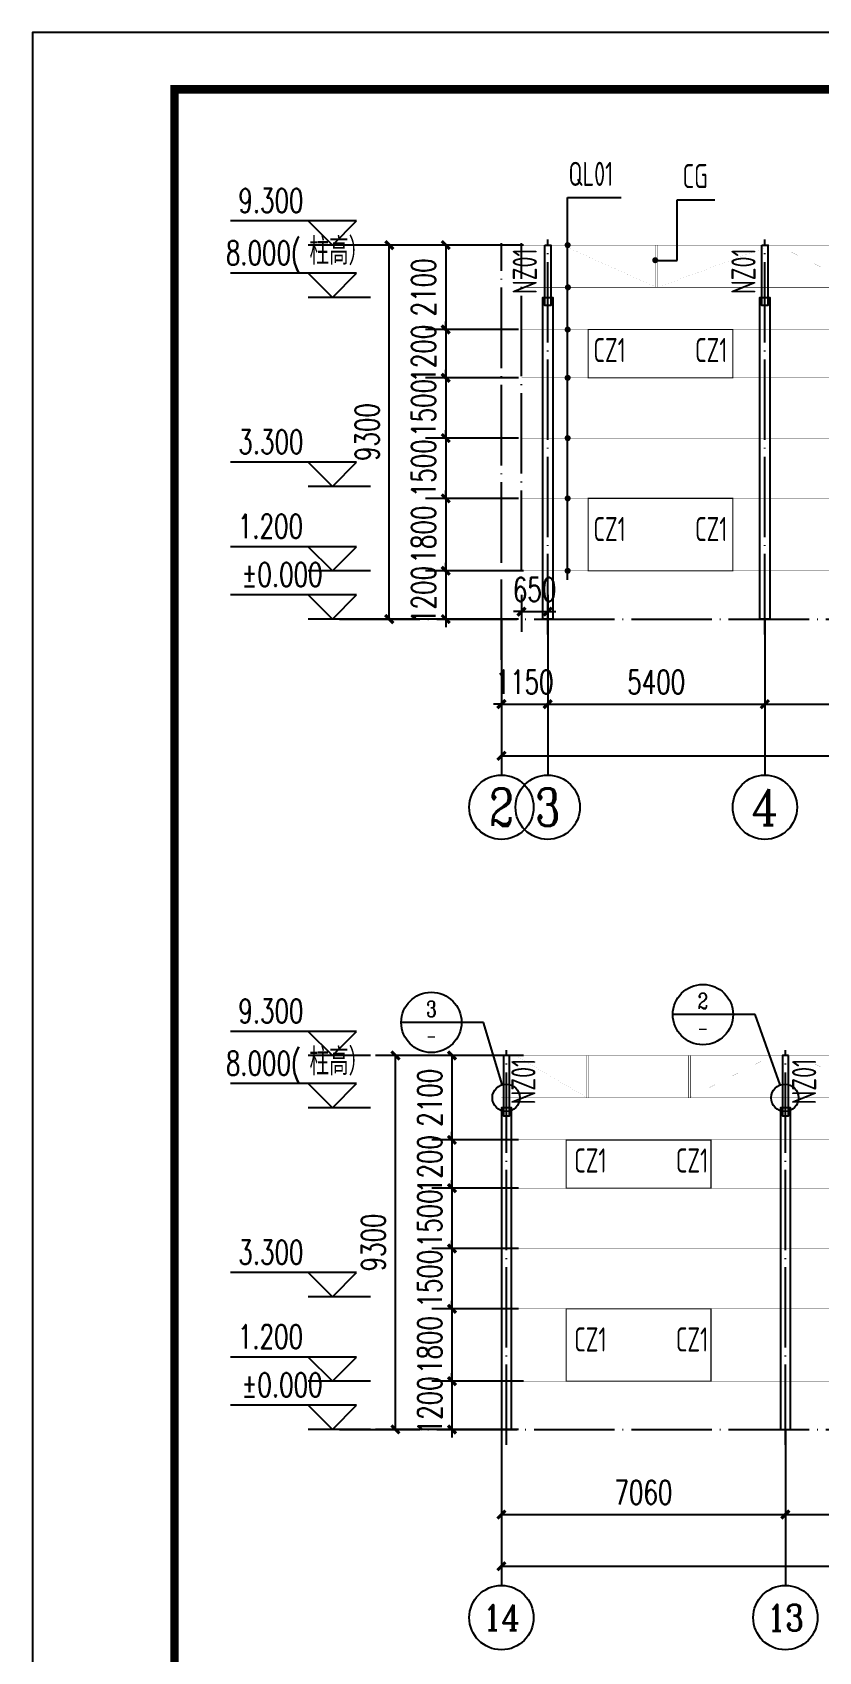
# Model space of a CAD drawing. Extents: x -89996 to 1006241, y -2176 to 440573.
# Drawn here: x 553607 to 573158, y 41553 to 81824 of the extents above; entities that cross this region are included whole.
import ezdxf
from ezdxf.enums import TextEntityAlignment as Align

# ---------------------------------------------------------------- set-up
doc = ezdxf.new("R2010")
doc.units = 0
doc.header["$LTSCALE"] = 1000
doc.header["$MEASUREMENT"] = 0
doc.linetypes.add('DOTE', pattern=[2.42, 2, -0.2, 0.02, -0.2])
doc.layers.add('_0', color=7, linetype='Continuous', lineweight=25)
for name, color, linetype in [('AXIS', 3, 'Continuous'), ('AXIS_TEXT', 7, 'Continuous'), ('DIM_ELEV', 3, 'Continuous'), ('DIM_IDEN', 3, 'Continuous'), ('DOTE', 1, 'DOTE'), ('GZ', 50, 'Continuous'), ('LT', 27, 'Continuous'), ('PUB_TEXT', 7, 'Continuous'), ('PUB_TITLE', 4, 'Continuous'), ('TEXT', 7, 'Continuous')]:
    doc.layers.add(name, color=color, linetype=linetype)
doc.styles.add('_TCH_AXIS', font='COMPLEX', dxfattribs={"bigfont": 'GBCBIG'})
doc.styles.add('_TCH_DIM', font='SIMPLEX', dxfattribs={"bigfont": 'GBCBIG'})
doc.styles.add('_TCH_DIM_T3', font='SIMPLEX', dxfattribs={"width": 0.705882, "bigfont": 'GBCBIG'})
doc.styles.add('_TCH_LABEL', font='COMPLEX', dxfattribs={"bigfont": 'GBCBIG'})
doc.styles.add('COMPLEX', font='COMPLEX')
doc.styles.add('TSSD_Label', font='tssdeng.shx', dxfattribs={"width": 0.7, "bigfont": 'hztxt.shx'})
doc.styles.add('TSSD_Norm', font='tssdeng.shx', dxfattribs={"bigfont": 'hztxt.shx'})
doc.dimstyles.new('_TCH_ARCH&&200', dxfattribs={"dimtxt": 595, "dimasz": 200, "dimexe": 500, "dimexo": 600, "dimgap": 252.5, "dimtad": 1, "dimdec": 0, "dimzin": 0, "dimdsep": 46, "dimtxsty": '_TCH_DIM_T3', "dimblk": 'ARCHTICK', "dimcen": 0.09, "dimclrt": 7, "dimazin": 2, "dimtfac": 1, "dimtdec": 0, "dimtix": 1, "dimtmove": 2, "dimatfit": 3, "dimfxl": 0, "dimtolj": 1, "dimtzin": 0, "dimarcsym": 0})
doc.dimstyles.new('TCH-200-1', dxfattribs={"dimtxt": 595, "dimasz": 200, "dimexe": 500, "dimexo": 600, "dimgap": 252.5, "dimtad": 1, "dimdec": 0, "dimzin": 0, "dimdsep": 46, "dimtxsty": '_TCH_DIM_T3', "dimblk": 'ARCHTICK', "dimcen": 0.09, "dimclrd": 3, "dimclre": 3, "dimclrt": 7, "dimazin": 2, "dimtfac": 1, "dimtdec": 0, "dimtix": 1, "dimtmove": 2, "dimatfit": 3, "dimfxl": 0, "dimtolj": 1, "dimtzin": 0, "dimarcsym": 0})

# ---------------------------------------------------------------- blocks, each defined once
blk = doc.blocks.new('_ArchTick')
at = {"color": 0, "linetype": 'ByBlock', "const_width": 0.4}
blk.add_lwpolyline([(-0.5, -0.5), (0.5, 0.5)], dxfattribs=at)
blk = doc.blocks.new('*D553')
at = {"color": 3, "lineweight": -2, "transparency": 16777216}
for p, q in [((565747, 76533), (561982, 76533)), ((562482, 67233), (562482, 76533)), ((565437, 67233), (561982, 67233))]:
    blk.add_line(p, q, dxfattribs=at)
at = {"layer": 'Defpoints', "color": 0, "transparency": 16777216}
for p in [(562482, 76533), (566347, 76533), (566037, 67233)]:
    blk.add_point(p, dxfattribs=at)
at = {"color": 3, "lineweight": -2, "transparency": 16777216, "xscale": 200, "yscale": 200, "zscale": 200}
for p, rotation in [((562482, 76533), 90), ((562482, 67233), 270)]:
    blk.add_blockref('_ArchTick', p, dxfattribs=dict(at, rotation=rotation))
at = {"color": 7, "transparency": 16777216, "insert": (561932, 71883), "char_height": 595, "attachment_point": 5, "rotation": 90, "style": '_TCH_DIM_T3'}
blk.add_mtext('\\A1;9300', dxfattribs=at)
blk = doc.blocks.new('*D589')
at = {"layer": 'AXIS', "color": 0, "lineweight": -2, "transparency": 16777216}
for p, q in [((565821, 76533), (563386, 76533)), ((563886, 76533), (563886, 74433)), ((565696, 74433), (563386, 74433))]:
    blk.add_line(p, q, dxfattribs=at)
at = {"layer": 'Defpoints', "color": 0, "transparency": 16777216}
for p in [(566421, 76533), (563886, 74433), (566296, 74433)]:
    blk.add_point(p, dxfattribs=at)
at = {"layer": 'AXIS', "color": 0, "lineweight": -2, "transparency": 16777216, "xscale": 200, "yscale": 200, "zscale": 200}
for p, rotation in [((563886, 76533), 90), ((563886, 74433), 270)]:
    blk.add_blockref('_ArchTick', p, dxfattribs=dict(at, rotation=rotation))
at = {"layer": 'AXIS', "color": 7, "transparency": 16777216, "insert": (563336, 75483), "char_height": 595, "attachment_point": 5, "rotation": 90, "style": '_TCH_DIM_T3'}
blk.add_mtext('\\A1;2100', dxfattribs=at)
blk = doc.blocks.new('*D665')
at = {"layer": 'AXIS', "color": 0, "lineweight": -2, "transparency": 16777216}
for p, q in [((563886, 74433), (563886, 74633)), ((565696, 74433), (563386, 74433)), ((563886, 74433), (563886, 73233)), ((565696, 73233), (563386, 73233)), ((563886, 73233), (563886, 73033))]:
    blk.add_line(p, q, dxfattribs=at)
at = {"layer": 'Defpoints', "color": 0, "transparency": 16777216}
for p in [(566296, 74433), (563886, 73233), (566296, 73233)]:
    blk.add_point(p, dxfattribs=at)
at = {"layer": 'AXIS', "color": 0, "lineweight": -2, "transparency": 16777216, "xscale": 200, "yscale": 200, "zscale": 200}
for p, rotation in [((563886, 74433), 270), ((563886, 73233), 90)]:
    blk.add_blockref('_ArchTick', p, dxfattribs=dict(at, rotation=rotation))
at = {"layer": 'AXIS', "color": 7, "transparency": 16777216, "insert": (563336, 73833), "char_height": 595, "attachment_point": 5, "rotation": 90, "style": '_TCH_DIM_T3'}
blk.add_mtext('\\A1;1200', dxfattribs=at)
blk = doc.blocks.new('*D666')
at = {"layer": 'AXIS', "color": 0, "lineweight": -2, "transparency": 16777216}
for p, q in [((563886, 73233), (563886, 73433)), ((565696, 73233), (563386, 73233)), ((563886, 73233), (563886, 71733)), ((565696, 71733), (563386, 71733)), ((563886, 71733), (563886, 71533))]:
    blk.add_line(p, q, dxfattribs=at)
at = {"layer": 'Defpoints', "color": 0, "transparency": 16777216}
for p in [(566296, 73233), (563886, 71733), (566296, 71733)]:
    blk.add_point(p, dxfattribs=at)
at = {"layer": 'AXIS', "color": 0, "lineweight": -2, "transparency": 16777216, "xscale": 200, "yscale": 200, "zscale": 200}
for p, rotation in [((563886, 73233), 270), ((563886, 71733), 90)]:
    blk.add_blockref('_ArchTick', p, dxfattribs=dict(at, rotation=rotation))
at = {"layer": 'AXIS', "color": 7, "transparency": 16777216, "insert": (563336, 72483), "char_height": 595, "attachment_point": 5, "rotation": 90, "style": '_TCH_DIM_T3'}
blk.add_mtext('\\A1;1500', dxfattribs=at)
blk = doc.blocks.new('*D590')
at = {"layer": 'AXIS', "color": 0, "lineweight": -2, "transparency": 16777216}
for p, q in [((565696, 71733), (563386, 71733)), ((563886, 71733), (563886, 71933)), ((563886, 71733), (563886, 70233)), ((565696, 70233), (563386, 70233)), ((563886, 70233), (563886, 70033))]:
    blk.add_line(p, q, dxfattribs=at)
at = {"layer": 'Defpoints', "color": 0, "transparency": 16777216}
for p in [(566296, 71733), (563886, 70233), (566296, 70233)]:
    blk.add_point(p, dxfattribs=at)
at = {"layer": 'AXIS', "color": 0, "lineweight": -2, "transparency": 16777216, "xscale": 200, "yscale": 200, "zscale": 200}
for p, rotation in [((563886, 71733), 270), ((563886, 70233), 90)]:
    blk.add_blockref('_ArchTick', p, dxfattribs=dict(at, rotation=rotation))
at = {"layer": 'AXIS', "color": 7, "transparency": 16777216, "insert": (563336, 70983), "char_height": 595, "attachment_point": 5, "rotation": 90, "style": '_TCH_DIM_T3'}
blk.add_mtext('\\A1;1500', dxfattribs=at)
blk = doc.blocks.new('*D591')
at = {"layer": 'AXIS', "color": 0, "lineweight": -2, "transparency": 16777216}
for p, q in [((565696, 70233), (563386, 70233)), ((563886, 70233), (563886, 70433)), ((563886, 70233), (563886, 68433)), ((565696, 68433), (563386, 68433)), ((563886, 68433), (563886, 68233))]:
    blk.add_line(p, q, dxfattribs=at)
at = {"layer": 'Defpoints', "color": 0, "transparency": 16777216}
for p in [(566296, 70233), (563886, 68433), (566296, 68433)]:
    blk.add_point(p, dxfattribs=at)
at = {"layer": 'AXIS', "color": 0, "lineweight": -2, "transparency": 16777216, "xscale": 200, "yscale": 200, "zscale": 200}
for p, rotation in [((563886, 70233), 270), ((563886, 68433), 90)]:
    blk.add_blockref('_ArchTick', p, dxfattribs=dict(at, rotation=rotation))
at = {"layer": 'AXIS', "color": 7, "transparency": 16777216, "insert": (563336, 69333), "char_height": 595, "attachment_point": 5, "rotation": 90, "style": '_TCH_DIM_T3'}
blk.add_mtext('\\A1;1800', dxfattribs=at)
blk = doc.blocks.new('*D592')
at = {"layer": 'AXIS', "color": 0, "lineweight": -2, "transparency": 16777216}
for p, q in [((563886, 68433), (563886, 68633)), ((565821, 68433), (563386, 68433)), ((563886, 68433), (563886, 67233)), ((565696, 67233), (563386, 67233)), ((563886, 67233), (563886, 67033))]:
    blk.add_line(p, q, dxfattribs=at)
at = {"layer": 'Defpoints', "color": 0, "transparency": 16777216}
for p in [(566421, 68433), (563886, 67233), (566296, 67233)]:
    blk.add_point(p, dxfattribs=at)
at = {"layer": 'AXIS', "color": 0, "lineweight": -2, "transparency": 16777216, "xscale": 200, "yscale": 200, "zscale": 200}
for p, rotation in [((563886, 68433), 270), ((563886, 67233), 90)]:
    blk.add_blockref('_ArchTick', p, dxfattribs=dict(at, rotation=rotation))
at = {"layer": 'AXIS', "color": 7, "transparency": 16777216, "insert": (563336, 67833), "char_height": 595, "attachment_point": 5, "rotation": 90, "style": '_TCH_DIM_T3'}
blk.add_mtext('\\A1;1200', dxfattribs=at)
blk = doc.blocks.new('A$C42343755')
at = {"layer": 'DOTE', "linetype": 'DOTE'}
blk.add_line((0, -382), (0, 9436), dxfattribs=at)
at = {"layer": 'GZ'}
for points in [[(-75, 9300), (75, 9300), (75, 7800), (-75, 7800)], [(-125, 0), (-125, 8000), (125, 8000), (125, 0)]]:
    blk.add_lwpolyline(points, close=True, dxfattribs=at)
blk = doc.blocks.new('*D758')
at = {"color": 3, "lineweight": -2, "transparency": 16777216}
for p, q in [((565771, 67833), (565771, 66918)), ((566421, 67833), (566421, 66918)), ((565771, 67418), (565571, 67418)), ((565771, 67418), (566421, 67418)), ((566421, 67418), (566621, 67418))]:
    blk.add_line(p, q, dxfattribs=at)
at = {"layer": 'Defpoints', "color": 0, "transparency": 16777216}
for p in [(565771, 68433), (566421, 68433), (566421, 67418)]:
    blk.add_point(p, dxfattribs=at)
at = {"color": 3, "lineweight": -2, "transparency": 16777216, "xscale": 200, "yscale": 200, "zscale": 200}
blk.add_blockref('_ArchTick', (565771, 67418), dxfattribs=at)
at = {"color": 3, "lineweight": -2, "transparency": 16777216, "xscale": 200, "yscale": 200, "zscale": 200, "rotation": 180}
blk.add_blockref('_ArchTick', (566421, 67418), dxfattribs=at)
at = {"color": 7, "transparency": 16777216, "insert": (566096, 67968), "char_height": 595, "attachment_point": 5, "style": '_TCH_DIM_T3'}
blk.add_mtext('\\A1;650', dxfattribs=at)
blk = doc.blocks.new('*D765')
at = {"color": 3, "lineweight": -2, "transparency": 16777216}
for p, q in [((565747, 56378), (562136, 56378)), ((562636, 47078), (562636, 56378)), ((565437, 47078), (562136, 47078))]:
    blk.add_line(p, q, dxfattribs=at)
at = {"layer": 'Defpoints', "color": 0, "transparency": 16777216}
for p in [(562636, 56378), (566347, 56378), (566037, 47078)]:
    blk.add_point(p, dxfattribs=at)
at = {"color": 3, "lineweight": -2, "transparency": 16777216, "xscale": 200, "yscale": 200, "zscale": 200}
for p, rotation in [((562636, 56378), 90), ((562636, 47078), 270)]:
    blk.add_blockref('_ArchTick', p, dxfattribs=dict(at, rotation=rotation))
at = {"color": 7, "transparency": 16777216, "insert": (562086, 51728), "char_height": 595, "attachment_point": 5, "rotation": 90, "style": '_TCH_DIM_T3'}
blk.add_mtext('\\A1;9300', dxfattribs=at)
blk = doc.blocks.new('*D759')
at = {"layer": 'AXIS', "color": 0, "lineweight": -2, "transparency": 16777216}
for p, q in [((565821, 56378), (563540, 56378)), ((564040, 56378), (564040, 54278)), ((565696, 54278), (563540, 54278))]:
    blk.add_line(p, q, dxfattribs=at)
at = {"layer": 'Defpoints', "color": 0, "transparency": 16777216}
for p in [(566421, 56378), (564040, 54278), (566296, 54278)]:
    blk.add_point(p, dxfattribs=at)
at = {"layer": 'AXIS', "color": 0, "lineweight": -2, "transparency": 16777216, "xscale": 200, "yscale": 200, "zscale": 200}
for p, rotation in [((564040, 56378), 90), ((564040, 54278), 270)]:
    blk.add_blockref('_ArchTick', p, dxfattribs=dict(at, rotation=rotation))
at = {"layer": 'AXIS', "color": 7, "transparency": 16777216, "insert": (563490, 55328), "char_height": 595, "attachment_point": 5, "rotation": 90, "style": '_TCH_DIM_T3'}
blk.add_mtext('\\A1;2100', dxfattribs=at)
blk = doc.blocks.new('*D760')
at = {"layer": 'AXIS', "color": 0, "lineweight": -2, "transparency": 16777216}
for p, q in [((564040, 54278), (564040, 54478)), ((565696, 54278), (563540, 54278)), ((564040, 54278), (564040, 53078)), ((565696, 53078), (563540, 53078)), ((564040, 53078), (564040, 52878))]:
    blk.add_line(p, q, dxfattribs=at)
at = {"layer": 'Defpoints', "color": 0, "transparency": 16777216}
for p in [(566296, 54278), (564040, 53078), (566296, 53078)]:
    blk.add_point(p, dxfattribs=at)
at = {"layer": 'AXIS', "color": 0, "lineweight": -2, "transparency": 16777216, "xscale": 200, "yscale": 200, "zscale": 200}
for p, rotation in [((564040, 54278), 270), ((564040, 53078), 90)]:
    blk.add_blockref('_ArchTick', p, dxfattribs=dict(at, rotation=rotation))
at = {"layer": 'AXIS', "color": 7, "transparency": 16777216, "insert": (563490, 53678), "char_height": 595, "attachment_point": 5, "rotation": 90, "style": '_TCH_DIM_T3'}
blk.add_mtext('\\A1;1200', dxfattribs=at)
blk = doc.blocks.new('*D761')
at = {"layer": 'AXIS', "color": 0, "lineweight": -2, "transparency": 16777216}
for p, q in [((564040, 53078), (564040, 53278)), ((565696, 53078), (563540, 53078)), ((564040, 53078), (564040, 51578)), ((565696, 51578), (563540, 51578)), ((564040, 51578), (564040, 51378))]:
    blk.add_line(p, q, dxfattribs=at)
at = {"layer": 'Defpoints', "color": 0, "transparency": 16777216}
for p in [(566296, 53078), (564040, 51578), (566296, 51578)]:
    blk.add_point(p, dxfattribs=at)
at = {"layer": 'AXIS', "color": 0, "lineweight": -2, "transparency": 16777216, "xscale": 200, "yscale": 200, "zscale": 200}
for p, rotation in [((564040, 53078), 270), ((564040, 51578), 90)]:
    blk.add_blockref('_ArchTick', p, dxfattribs=dict(at, rotation=rotation))
at = {"layer": 'AXIS', "color": 7, "transparency": 16777216, "insert": (563490, 52328), "char_height": 595, "attachment_point": 5, "rotation": 90, "style": '_TCH_DIM_T3'}
blk.add_mtext('\\A1;1500', dxfattribs=at)
blk = doc.blocks.new('*D762')
at = {"layer": 'AXIS', "color": 0, "lineweight": -2, "transparency": 16777216}
for p, q in [((565696, 51578), (563540, 51578)), ((564040, 51578), (564040, 51778)), ((564040, 51578), (564040, 50078)), ((565696, 50078), (563540, 50078)), ((564040, 50078), (564040, 49878))]:
    blk.add_line(p, q, dxfattribs=at)
at = {"layer": 'Defpoints', "color": 0, "transparency": 16777216}
for p in [(566296, 51578), (564040, 50078), (566296, 50078)]:
    blk.add_point(p, dxfattribs=at)
at = {"layer": 'AXIS', "color": 0, "lineweight": -2, "transparency": 16777216, "xscale": 200, "yscale": 200, "zscale": 200}
for p, rotation in [((564040, 51578), 270), ((564040, 50078), 90)]:
    blk.add_blockref('_ArchTick', p, dxfattribs=dict(at, rotation=rotation))
at = {"layer": 'AXIS', "color": 7, "transparency": 16777216, "insert": (563490, 50828), "char_height": 595, "attachment_point": 5, "rotation": 90, "style": '_TCH_DIM_T3'}
blk.add_mtext('\\A1;1500', dxfattribs=at)
blk = doc.blocks.new('*D763')
at = {"layer": 'AXIS', "color": 0, "lineweight": -2, "transparency": 16777216}
for p, q in [((565696, 50078), (563540, 50078)), ((564040, 50078), (564040, 50278)), ((564040, 50078), (564040, 48278)), ((565696, 48278), (563540, 48278)), ((564040, 48278), (564040, 48078))]:
    blk.add_line(p, q, dxfattribs=at)
at = {"layer": 'Defpoints', "color": 0, "transparency": 16777216}
for p in [(566296, 50078), (564040, 48278), (566296, 48278)]:
    blk.add_point(p, dxfattribs=at)
at = {"layer": 'AXIS', "color": 0, "lineweight": -2, "transparency": 16777216, "xscale": 200, "yscale": 200, "zscale": 200}
for p, rotation in [((564040, 50078), 270), ((564040, 48278), 90)]:
    blk.add_blockref('_ArchTick', p, dxfattribs=dict(at, rotation=rotation))
at = {"layer": 'AXIS', "color": 7, "transparency": 16777216, "insert": (563490, 49178), "char_height": 595, "attachment_point": 5, "rotation": 90, "style": '_TCH_DIM_T3'}
blk.add_mtext('\\A1;1800', dxfattribs=at)
blk = doc.blocks.new('*D764')
at = {"layer": 'AXIS', "color": 0, "lineweight": -2, "transparency": 16777216}
for p, q in [((564040, 48278), (564040, 48478)), ((565821, 48278), (563540, 48278)), ((564040, 48278), (564040, 47078)), ((565696, 47078), (563540, 47078)), ((564040, 47078), (564040, 46878))]:
    blk.add_line(p, q, dxfattribs=at)
at = {"layer": 'Defpoints', "color": 0, "transparency": 16777216}
for p in [(566421, 48278), (564040, 47078), (566296, 47078)]:
    blk.add_point(p, dxfattribs=at)
at = {"layer": 'AXIS', "color": 0, "lineweight": -2, "transparency": 16777216, "xscale": 200, "yscale": 200, "zscale": 200}
for p, rotation in [((564040, 48278), 270), ((564040, 47078), 90)]:
    blk.add_blockref('_ArchTick', p, dxfattribs=dict(at, rotation=rotation))
at = {"layer": 'AXIS', "color": 7, "transparency": 16777216, "insert": (563490, 47678), "char_height": 595, "attachment_point": 5, "rotation": 90, "style": '_TCH_DIM_T3'}
blk.add_mtext('\\A1;1200', dxfattribs=at)
blk = doc.blocks.new('*D2841')
at = {"layer": 'AXIS', "color": 0, "lineweight": -2, "transparency": 16777216}
for p, q in [((572332, 46478), (572332, 44462)), ((579632, 46478), (579632, 44462)), ((572332, 44962), (579632, 44962))]:
    blk.add_line(p, q, dxfattribs=at)
at = {"layer": 'Defpoints', "color": 0, "transparency": 16777216}
for p in [(572332, 47078), (579632, 47078), (579632, 44962)]:
    blk.add_point(p, dxfattribs=at)
at = {"layer": 'AXIS', "color": 0, "lineweight": -2, "transparency": 16777216, "xscale": 200, "yscale": 200, "zscale": 200, "rotation": 180}
blk.add_blockref('_ArchTick', (572332, 44962), dxfattribs=at)
at = {"layer": 'AXIS', "color": 0, "lineweight": -2, "transparency": 16777216, "xscale": 200, "yscale": 200, "zscale": 200}
blk.add_blockref('_ArchTick', (579632, 44962), dxfattribs=at)
at = {"layer": 'AXIS', "color": 7, "transparency": 16777216, "insert": (575982, 45512), "char_height": 595, "attachment_point": 5, "style": '_TCH_DIM_T3'}
blk.add_mtext('\\A1;7300', dxfattribs=at)
blk = doc.blocks.new('*D2842')
at = {"layer": 'AXIS', "color": 0, "lineweight": -2, "transparency": 16777216}
for p, q in [((565272, 46478), (565272, 44462)), ((572332, 46478), (572332, 44462)), ((565272, 44962), (572332, 44962))]:
    blk.add_line(p, q, dxfattribs=at)
at = {"layer": 'Defpoints', "color": 0, "transparency": 16777216}
for p in [(565272, 47078), (572332, 47078), (572332, 44962)]:
    blk.add_point(p, dxfattribs=at)
at = {"layer": 'AXIS', "color": 0, "lineweight": -2, "transparency": 16777216, "xscale": 200, "yscale": 200, "zscale": 200, "rotation": 180}
blk.add_blockref('_ArchTick', (565272, 44962), dxfattribs=at)
at = {"layer": 'AXIS', "color": 0, "lineweight": -2, "transparency": 16777216, "xscale": 200, "yscale": 200, "zscale": 200}
blk.add_blockref('_ArchTick', (572332, 44962), dxfattribs=at)
at = {"layer": 'AXIS', "color": 7, "transparency": 16777216, "insert": (568802, 45512), "char_height": 595, "attachment_point": 5, "style": '_TCH_DIM_T3'}
blk.add_mtext('\\A1;7060', dxfattribs=at)
blk = doc.blocks.new('*D2843')
at = {"layer": 'AXIS', "color": 0, "lineweight": -2, "transparency": 16777216}
for p, q in [((565272, 46478), (565272, 43176)), ((644581, 46478), (644581, 43176)), ((565272, 43676), (644581, 43676))]:
    blk.add_line(p, q, dxfattribs=at)
at = {"layer": 'Defpoints', "color": 0, "transparency": 16777216}
for p in [(565272, 47078), (644581, 47078), (644581, 43676)]:
    blk.add_point(p, dxfattribs=at)
at = {"layer": 'AXIS', "color": 0, "lineweight": -2, "transparency": 16777216, "xscale": 200, "yscale": 200, "zscale": 200, "rotation": 180}
blk.add_blockref('_ArchTick', (565272, 43676), dxfattribs=at)
at = {"layer": 'AXIS', "color": 0, "lineweight": -2, "transparency": 16777216, "xscale": 200, "yscale": 200, "zscale": 200}
blk.add_blockref('_ArchTick', (644581, 43676), dxfattribs=at)
at = {"layer": 'AXIS', "color": 7, "transparency": 16777216, "insert": (604927, 44226), "char_height": 595, "attachment_point": 5, "style": '_TCH_DIM_T3'}
blk.add_mtext('\\A1;79310', dxfattribs=at)
blk = doc.blocks.new('*D2844')
at = {"layer": 'AXIS', "color": 0, "lineweight": -2, "transparency": 16777216}
for p, q in [((565272, 66633), (565272, 64617)), ((566421, 66633), (566421, 64617)), ((565272, 65117), (565072, 65117)), ((565272, 65117), (566421, 65117)), ((566421, 65117), (566621, 65117))]:
    blk.add_line(p, q, dxfattribs=at)
at = {"layer": 'Defpoints', "color": 0, "transparency": 16777216}
for p in [(565272, 67233), (566421, 67233), (566421, 65117)]:
    blk.add_point(p, dxfattribs=at)
at = {"layer": 'AXIS', "color": 0, "lineweight": -2, "transparency": 16777216, "xscale": 200, "yscale": 200, "zscale": 200}
blk.add_blockref('_ArchTick', (565272, 65117), dxfattribs=at)
at = {"layer": 'AXIS', "color": 0, "lineweight": -2, "transparency": 16777216, "xscale": 200, "yscale": 200, "zscale": 200, "rotation": 180}
blk.add_blockref('_ArchTick', (566421, 65117), dxfattribs=at)
at = {"layer": 'AXIS', "color": 7, "transparency": 16777216, "insert": (565847, 65667), "char_height": 595, "attachment_point": 5, "style": '_TCH_DIM_T3'}
blk.add_mtext('\\A1;1150', dxfattribs=at)
blk = doc.blocks.new('*D2845')
at = {"layer": 'AXIS', "color": 0, "lineweight": -2, "transparency": 16777216}
for p, q in [((566421, 66633), (566421, 64617)), ((571821, 66633), (571821, 64617)), ((566421, 65117), (571821, 65117))]:
    blk.add_line(p, q, dxfattribs=at)
at = {"layer": 'Defpoints', "color": 0, "transparency": 16777216}
for p in [(566421, 67233), (571821, 67233), (571821, 65117)]:
    blk.add_point(p, dxfattribs=at)
at = {"layer": 'AXIS', "color": 0, "lineweight": -2, "transparency": 16777216, "xscale": 200, "yscale": 200, "zscale": 200, "rotation": 180}
blk.add_blockref('_ArchTick', (566421, 65117), dxfattribs=at)
at = {"layer": 'AXIS', "color": 0, "lineweight": -2, "transparency": 16777216, "xscale": 200, "yscale": 200, "zscale": 200}
blk.add_blockref('_ArchTick', (571821, 65117), dxfattribs=at)
at = {"layer": 'AXIS', "color": 7, "transparency": 16777216, "insert": (569121, 65667), "char_height": 595, "attachment_point": 5, "style": '_TCH_DIM_T3'}
blk.add_mtext('\\A1;5400', dxfattribs=at)
blk = doc.blocks.new('*D2846')
at = {"layer": 'AXIS', "color": 0, "lineweight": -2, "transparency": 16777216}
for p, q in [((571821, 66633), (571821, 64617)), ((579121, 66633), (579121, 64617)), ((571821, 65117), (579121, 65117))]:
    blk.add_line(p, q, dxfattribs=at)
at = {"layer": 'Defpoints', "color": 0, "transparency": 16777216}
for p in [(571821, 67233), (579121, 67233), (579121, 65117)]:
    blk.add_point(p, dxfattribs=at)
at = {"layer": 'AXIS', "color": 0, "lineweight": -2, "transparency": 16777216, "xscale": 200, "yscale": 200, "zscale": 200, "rotation": 180}
blk.add_blockref('_ArchTick', (571821, 65117), dxfattribs=at)
at = {"layer": 'AXIS', "color": 0, "lineweight": -2, "transparency": 16777216, "xscale": 200, "yscale": 200, "zscale": 200}
blk.add_blockref('_ArchTick', (579121, 65117), dxfattribs=at)
at = {"layer": 'AXIS', "color": 7, "transparency": 16777216, "insert": (575471, 65667), "char_height": 595, "attachment_point": 5, "style": '_TCH_DIM_T3'}
blk.add_mtext('\\A1;7300', dxfattribs=at)
blk = doc.blocks.new('*D2856')
at = {"layer": 'AXIS', "color": 0, "lineweight": -2, "transparency": 16777216}
for p, q in [((565272, 66633), (565272, 63331)), ((644581, 66633), (644581, 63331)), ((565272, 63831), (644581, 63831))]:
    blk.add_line(p, q, dxfattribs=at)
at = {"layer": 'Defpoints', "color": 0, "transparency": 16777216}
for p in [(565272, 67233), (644581, 67233), (644581, 63831)]:
    blk.add_point(p, dxfattribs=at)
at = {"layer": 'AXIS', "color": 0, "lineweight": -2, "transparency": 16777216, "xscale": 200, "yscale": 200, "zscale": 200, "rotation": 180}
blk.add_blockref('_ArchTick', (565272, 63831), dxfattribs=at)
at = {"layer": 'AXIS', "color": 0, "lineweight": -2, "transparency": 16777216, "xscale": 200, "yscale": 200, "zscale": 200}
blk.add_blockref('_ArchTick', (644581, 63831), dxfattribs=at)
at = {"layer": 'AXIS', "color": 7, "transparency": 16777216, "insert": (604927, 64381), "char_height": 595, "attachment_point": 5, "style": '_TCH_DIM_T3'}
blk.add_mtext('\\A1;79310', dxfattribs=at)
blk = doc.blocks.new('_AXISO')
blk.add_circle((0, 0), 0.5)
at = {"layer": 'AXIS_TEXT', "style": 'COMPLEX', "width": 1.041667}
blk.add_attdef('A', text='', height=0.56, dxfattribs=at).set_placement((-0.25, -0.28), (0.25, -0.28), align=Align.FIT)

msp = doc.modelspace()

# ---------------------------------------------------------------- linework, layer by layer
at = {"const_width": 30}
for points in [[(567426.5, 74432.83), (571026.5, 74432.83), (571026.5, 73232.83), (567426.5, 73232.83)], [(567426.5, 70232.83), (571026.5, 70232.83), (571026.5, 68432.83), (567426.5, 68432.83)], [(570481.67, 54277.7), (566881.67, 54277.7), (566881.67, 53077.7), (570481.67, 53077.7)], [(570481.67, 50077.7), (566881.67, 50077.7), (566881.67, 48277.7), (570481.67, 48277.7)]]:
    msp.add_lwpolyline(points, close=True, dxfattribs=at)
at = {"layer": '_0', "color": 1, "const_width": 75}
for points in [[(566880.27, 76532.83, 1), (566955.27, 76532.83, 1)], [(569059, 76157.68, 1), (569134, 76157.68, 1)], [(566886.15, 75482.83, 1), (566961.15, 75482.83, 1)], [(566880.27, 74432.83, 1), (566955.27, 74432.83, 1)], [(566880.27, 73232.83, 1), (566955.27, 73232.83, 1)], [(566880.27, 71732.83, 1), (566955.27, 71732.83, 1)], [(566880.27, 70232.83, 1), (566955.27, 70232.83, 1)], [(566880.27, 68432.83, 1), (566955.27, 68432.83, 1)]]:
    msp.add_lwpolyline(points, format="xyb", close=True, dxfattribs=at)
at = {"layer": 'AXIS', "linetype": 'ByBlock'}
for p, q in [((566913.11, 68207.32), (566913.11, 77717.05)), ((566913.11, 77717.05), (568248.13, 77717.05)), ((569637.82, 76149.65), (569637.82, 77661.78)), ((569637.82, 77661.78), (570579.38, 77661.78)), ((569146.5, 76149.65), (569637.82, 76149.65))]:
    msp.add_line(p, q, dxfattribs=at)
at = {"layer": 'AXIS'}
for p, q in [((565271.67, 67232.83), (565271.67, 63353.06)), ((566421.5, 67232.83), (566421.5, 63353.06)), ((571821.5, 67232.83), (571821.5, 63353.06)), ((565271.67, 47077.7), (565271.67, 43197.93)), ((572331.67, 47077.7), (572331.67, 43197.93))]:
    msp.add_line(p, q, dxfattribs=at)
at = {"layer": 'AXIS', "color": 3, "linetype": 'ByBlock', "const_width": 1}
for points in [[(566848.72, 76562.83), (566848.72, 76502.83), (569061.5, 75512.83), (569061.5, 75452.83)], [(569121.5, 76562.83), (569121.5, 76502.83), (569121.5, 75512.83), (569121.5, 75452.83)], [(571912.23, 76562.83), (571912.23, 76502.83), (569241.5, 75512.83), (569241.5, 75452.83)], [(572198.65, 76562.83), (572198.65, 76502.83), (574150.13, 75512.83), (574150.13, 75452.83)], [(569181.5, 74402.83), (569181.5, 74462.83), (569181.5, 75452.83), (569181.5, 75512.83)], [(569121.5, 73202.83), (569121.5, 73262.83), (569121.5, 73202.48), (569121.5, 73262.48)], [(569181.5, 71703.54), (569181.5, 71763.54), (569181.5, 73202.83), (569181.5, 73262.83)], [(569121.5, 70202.83), (569121.5, 70262.83), (569121.5, 71702.83), (569121.5, 71762.83)], [(565661.43, 56407.7), (565661.43, 56347.7), (567360.31, 55357.7), (567360.31, 55297.7)], [(567420.31, 56407.69), (567420.31, 56347.69), (567420.31, 55357.7), (567420.31, 55297.7)], [(569943.03, 56407.69), (569943.03, 56347.69), (569943.03, 55357.7), (569943.03, 55297.7)], [(571954.51, 56407.7), (571954.51, 56347.7), (570003.03, 55357.7), (570003.03, 55297.7)], [(572708.83, 56407.7), (572708.83, 56347.7), (574660.31, 55357.7), (574660.31, 55297.7)], [(567480.3, 55357.63), (567480.3, 55297.63), (567480.3, 54307.7), (567480.3, 54247.7)], [(569883.04, 55357.63), (569883.04, 55297.63), (569883.04, 54307.7), (569883.04, 54247.7)], [(567480.35, 53107.7), (567480.35, 53047.7), (567480.34, 51607.7), (567480.34, 51547.7)], [(569882.99, 53107.7), (569882.99, 53047.7), (569883, 51607.7), (569883, 51547.7)], [(567420.31, 51607.71), (567420.31, 51547.71), (567420.31, 50107.71), (567420.31, 50047.71)], [(569943.03, 51607.71), (569943.03, 51547.71), (569943.03, 50107.71), (569943.03, 50047.71)]]:
    msp.add_lwpolyline(points, dxfattribs=at)
at = {"layer": 'AXIS', "color": 6, "linetype": 'ByBlock', "const_width": 10}
for points in [[(569146.5, 76532.83), (569096.5, 76532.83), (569096.5, 75482.83), (569146.5, 75482.83)], [(567395.31, 55327.7), (567445.31, 55327.7), (567445.31, 56377.7), (567395.31, 56377.7)], [(569968.03, 55327.7), (569918.03, 55327.7), (569918.03, 56377.7), (569968.03, 56377.7)]]:
    msp.add_lwpolyline(points, close=True, dxfattribs=at)
at = {"layer": 'DIM_ELEV'}
for p, q in [((561666.58, 77132.83), (558536.58, 77132.83)), ((561066.58, 76532.83), (560466.58, 77132.83)), ((561066.58, 76532.83), (561666.58, 77132.83)), ((562014.93, 76532.83), (560466.58, 76532.83)), ((561666.58, 75832.83), (558536.58, 75832.83)), ((561066.58, 75232.83), (560466.58, 75832.83)), ((561066.58, 75232.83), (561666.58, 75832.83)), ((562014.93, 75232.83), (560466.58, 75232.83)), ((561666.58, 71132.83), (558536.58, 71132.83)), ((561066.58, 70532.83), (560466.58, 71132.83)), ((561066.58, 70532.83), (561666.58, 71132.83)), ((562014.93, 70532.83), (560466.58, 70532.83)), ((561666.58, 69032.83), (558536.58, 69032.83)), ((561066.58, 68432.83), (560466.58, 69032.83)), ((561066.58, 68432.83), (561666.58, 69032.83)), ((562014.93, 68432.83), (560466.58, 68432.83)), ((561666.58, 67832.83), (558536.58, 67832.83)), ((561066.58, 67232.83), (560466.58, 67832.83)), ((561066.58, 67232.83), (561666.58, 67832.83)), ((562014.93, 67232.83), (560466.58, 67232.83)), ((561666.58, 56977.7), (558536.58, 56977.7)), ((561066.58, 56377.7), (560466.58, 56977.7)), ((561066.58, 56377.7), (561666.58, 56977.7)), ((562014.93, 56377.7), (560466.58, 56377.7)), ((561666.58, 55677.7), (558536.58, 55677.7)), ((561066.58, 55077.7), (560466.58, 55677.7)), ((561066.58, 55077.7), (561666.58, 55677.7)), ((562014.93, 55077.7), (560466.58, 55077.7)), ((561666.58, 50977.7), (558536.58, 50977.7)), ((561066.58, 50377.7), (560466.58, 50977.7)), ((561066.58, 50377.7), (561666.58, 50977.7)), ((562014.93, 50377.7), (560466.58, 50377.7)), ((561666.58, 48877.7), (558536.58, 48877.7)), ((561066.58, 48277.7), (560466.58, 48877.7)), ((561066.58, 48277.7), (561666.58, 48877.7)), ((562014.93, 48277.7), (560466.58, 48277.7)), ((561666.58, 47677.7), (558536.58, 47677.7)), ((561066.58, 47077.7), (560466.58, 47677.7)), ((561066.58, 47077.7), (561666.58, 47677.7)), ((562014.93, 47077.7), (560466.58, 47077.7))]:
    msp.add_line(p, q, dxfattribs=at)
at = {"layer": 'DIM_IDEN'}
for p, q in [((564278.5, 57202.28), (562778.5, 57202.28)), ((564828.71, 57202.28), (564278.5, 57202.28)), ((565288.27, 55653.82), (564828.71, 57202.28)), ((571032.2, 57395.95), (569532.2, 57395.95)), ((571582.41, 57395.95), (571032.2, 57395.95)), ((572203.65, 55648.24), (571582.41, 57395.95))]:
    msp.add_line(p, q, dxfattribs=at)
for centre, radius in [((570282.2, 57395.95), 750), ((563528.5, 57202.28), 750), ((565385.06, 55327.7), 340.19), ((572317.59, 55327.7), 340.19)]:
    msp.add_circle(centre, radius, dxfattribs=at)
at = {"layer": 'DOTE', "linetype": 'DOTE'}
for p, q in [((565271.67, 66214.65), (565271.67, 76583.18)), ((565771.5, 68432.83), (565771.5, 76583.18)), ((561241.37, 67232.83), (645232.91, 67232.83)), ((561241.37, 47077.69), (645232.91, 47077.7))]:
    msp.add_line(p, q, dxfattribs=at)
at = {"layer": 'LT', "linetype": 'ByBlock', "const_width": 10}
for points in [[(644581.5, 76532.83), (565771.5, 76532.83)], [(644581.5, 75482.83), (565771.5, 75482.83)], [(644581.5, 74432.83), (565771.5, 74432.83)], [(644581.5, 73232.83), (565771.5, 73232.83)], [(644581.5, 71732.83), (565771.5, 71732.83)], [(587821.5, 70232.83), (565771.5, 70232.83)], [(587821.5, 68432.83), (565771.5, 68432.83)], [(565271.67, 56377.7), (644081.67, 56377.7)], [(565271.67, 55327.7), (644081.67, 55327.7)], [(565271.67, 54277.7), (644081.67, 54277.7)], [(565271.67, 53077.7), (644081.67, 53077.7)], [(565271.67, 51577.7), (644081.67, 51577.7)], [(565271.67, 50077.7), (617381.67, 50077.7)], [(565271.67, 48277.7), (617381.67, 48277.7)]]:
    msp.add_lwpolyline(points, dxfattribs=at)
at = {"layer": 'PUB_TITLE'}
msp.add_lwpolyline([(553607.21, -2176.39), (672407.21, -2176.39), (672407.21, 81823.61), (553607.21, 81823.61)], close=True, dxfattribs=at)
at = {"layer": 'PUB_TITLE', "const_width": 212.12}
msp.add_lwpolyline([(557142.57, -762.25), (557142.57, 80409.47), (670993.07, 80409.47), (670993.07, -762.25)], close=True, dxfattribs=at)

# ---------------------------------------------------------------- block references
for p in [(566421.5, 67232.83), (571821.5, 67232.83)]:
    msp.add_blockref('A$C42343755', p)
at = {"xscale": -1}
for p in [(565396.67, 47077.7), (572331.67, 47077.7)]:
    msp.add_blockref('A$C42343755', p, dxfattribs=at)
at = {"layer": 'AXIS'}
ref = msp.add_blockref('_AXISO', (565271.67, 62553.06), dxfattribs=dict(at, xscale=1600, yscale=1600, zscale=1600))
ref.add_attrib('A', '2', dxfattribs={"layer": 'AXIS_TEXT', "height": 931.9, "style": '_TCH_AXIS'}).set_placement((564961.04, 62087.12), (565582.3, 62087.12), align=Align.FIT)
ref = msp.add_blockref('_AXISO', (566421.5, 62553.06), dxfattribs=dict(at, xscale=1600, yscale=1600, zscale=1600))
ref.add_attrib('A', '3', dxfattribs={"layer": 'AXIS_TEXT', "height": 931.9, "style": '_TCH_AXIS'}).set_placement((566110.86, 62087.12), (566732.13, 62087.12), align=Align.FIT)
ref = msp.add_blockref('_AXISO', (571821.5, 62553.06), dxfattribs=dict(at, xscale=1600, yscale=1600, zscale=1600))
ref.add_attrib('A', '4', dxfattribs={"layer": 'AXIS_TEXT', "height": 890.88, "style": '_TCH_AXIS'}).set_placement((571482.11, 62107.62), (572160.88, 62107.62), align=Align.FIT)
ref = msp.add_blockref('_AXISO', (565271.67, 42397.93), dxfattribs=dict(at, xscale=1600, yscale=1600, zscale=1600))
ref.add_attrib('A', '14', dxfattribs={"layer": 'AXIS_TEXT', "height": 628.15, "style": '_TCH_AXIS'}).set_placement((564808.04, 42083.85), (565735.3, 42083.85), align=Align.FIT)
ref = msp.add_blockref('_AXISO', (572331.67, 42397.93), dxfattribs=dict(at, xscale=1600, yscale=1600, zscale=1600))
ref.add_attrib('A', '13', dxfattribs={"layer": 'AXIS_TEXT', "height": 656.891, "style": '_TCH_AXIS'}).set_placement((571878.1, 42069.48), (572785.24, 42069.48), align=Align.FIT)

# ---------------------------------------------------------------- texts
at = {"layer": 'PUB_TEXT', "style": '_TCH_DIM', "width": 0.705882}
for s, p in [('9.300', (558728.58, 77342.83)), ('8.000(', (558417.63, 76042.83)), ('3.300', (558728.58, 71342.83)), ('1.200', (558716.58, 69242.83)), ('%%P0.000', (558806.58, 68042.83)), ('9.300', (558728.58, 57187.7)), ('8.000(', (558417.63, 55887.7)), ('3.300', (558728.58, 51187.7)), ('1.200', (558716.58, 49087.7)), ('%%P0.000', (558806.58, 47887.7))]:
    msp.add_text(s, height=595, dxfattribs=at).set_placement(p)
at = {"layer": 'PUB_TEXT', "style": '_TCH_DIM'}
for p in [(560497.63, 76042.83), (560497.63, 55887.7)]:
    msp.add_text('柱高）', height=675.177, dxfattribs=at).set_placement(p)
at = {"layer": 'PUB_TEXT', "style": '_TCH_LABEL'}
for s, p, p2 in [('3', (563398, 57341.1), (563659, 57341.1)), ('2', (570151.69, 57534.77), (570412.7, 57534.77))]:
    msp.add_text(s, height=391.51, dxfattribs=at).set_placement(p, p2, align=Align.FIT)
at = {"layer": 'PUB_TEXT', "style": '_TCH_LABEL', "width": 0.777778}
for p, p2 in [((563398, 56671.95), (563659, 56671.95)), ((570151.69, 56865.62), (570412.7, 56865.62))]:
    msp.add_text('-', height=391.51, dxfattribs=at).set_placement(p, p2, align=Align.FIT)
at = {"layer": 'TEXT', "style": 'TSSD_Label', "width": 0.7}
for s, p in [('QL01', (568050.62, 77824.87)), ('CG', (570402.29, 77769.6))]:
    msp.add_text(s, height=600, dxfattribs=at).set_placement(p, align=Align.BOTTOM_RIGHT)
at = {"layer": 'TEXT', "style": 'TSSD_Norm', "width": 0.7}
for p in [(566152.51, 75313.96), (571590.12, 75313.96), (566117.85, 55158.83), (573098.64, 55158.83)]:
    msp.add_text('NZ01', height=600, rotation=90, dxfattribs=at).set_placement(p)
at = {"layer": 'TEXT', "style": 'TSSD_Label', "width": 0.7}
for p in [(567557.81, 73622.19), (570085.68, 73622.19), (567557.81, 69171.15), (570085.68, 69171.15), (567079.41, 53467.05), (569607.28, 53467.05), (567079.41, 49016.01), (569607.28, 49016.01)]:
    msp.add_text('CZ1', height=600, dxfattribs=at).set_placement(p)

# ---------------------------------------------------------------- dimensions: what is measured, and where the dimension line sits
for base, p1, p2, picture, middle in [((562481.58, 76532.83), (566036.89, 67232.83), (566346.5, 76532.83), '*D553', (561931.58, 71882.83)), ((562635.98, 56377.7), (566036.89, 47077.7), (566346.5, 56377.7), '*D765', (562085.98, 51727.7))]:
    dim = msp.add_linear_dim(base=base, p1=p1, p2=p2, angle=90, dimstyle='TCH-200-1')
    dim.commit()
    dim.dimension.update_dxf_attribs({"geometry": picture, "text_midpoint": middle})
dim = msp.add_linear_dim(base=(566421.5, 67417.5), p1=(565771.5, 68432.83), p2=(566421.5, 68432.83), dimstyle='TCH-200-1')
dim.commit()
dim.dimension.update_dxf_attribs({"geometry": '*D758', "text_midpoint": (566096.5, 67967.5)})
at = {"layer": 'AXIS'}
for base, p1, p2, picture, middle in [((563885.7, 74432.83), (566421.5, 76532.83), (566296.5, 74432.83), '*D589', (563335.7, 75482.83)), ((563885.7, 73232.83), (566296.5, 74432.83), (566296.5, 73232.83), '*D665', (563335.7, 73832.83)), ((563885.7, 71732.83), (566296.5, 73232.83), (566296.5, 71732.83), '*D666', (563335.7, 72482.83)), ((563885.7, 70232.83), (566296.5, 71732.83), (566296.5, 70232.83), '*D590', (563335.7, 70982.83)), ((563885.7, 68432.83), (566296.5, 70232.83), (566296.5, 68432.83), '*D591', (563335.7, 69332.83)), ((563885.7, 67232.83), (566421.5, 68432.83), (566296.5, 67232.83), '*D592', (563335.7, 67832.83)), ((564040.09, 54277.7), (566421.5, 56377.7), (566296.5, 54277.7), '*D759', (563490.09, 55327.7)), ((564040.09, 53077.7), (566296.5, 54277.7), (566296.5, 53077.7), '*D760', (563490.09, 53677.7)), ((564040.09, 51577.7), (566296.5, 53077.7), (566296.5, 51577.7), '*D761', (563490.09, 52327.7)), ((564040.09, 50077.7), (566296.5, 51577.7), (566296.5, 50077.7), '*D762', (563490.09, 50827.7)), ((564040.09, 48277.7), (566296.5, 50077.7), (566296.5, 48277.7), '*D763', (563490.09, 49177.7)), ((564040.09, 47077.7), (566421.5, 48277.7), (566296.5, 47077.7), '*D764', (563490.09, 47677.7))]:
    dim = msp.add_linear_dim(base=base, p1=p1, p2=p2, angle=270, dimstyle='_TCH_ARCH&&200', dxfattribs=at)
    dim.commit()
    dim.dimension.update_dxf_attribs({"geometry": picture, "text_midpoint": middle})
for p1, p2, distance, picture, middle in [((565271.67, 67232.83), (566421.5, 67232.83), -2115.86, '*D2844', (565846.58, 65666.97)), ((565271.67, 67232.83), (644581.5, 67232.83), -3401.81, '*D2856', (604926.58, 64381.03)), ((566421.5, 67232.83), (571821.5, 67232.83), -2115.86, '*D2845', (569121.5, 65666.97)), ((571821.5, 67232.83), (579121.5, 67232.83), -2115.86, '*D2846', (575471.5, 65666.97)), ((565271.67, 47077.7), (644581.5, 47077.7), -3401.81, '*D2843', (604926.58, 44225.89)), ((565271.67, 47077.69), (572331.67, 47077.69), -2115.86, '*D2842', (568801.67, 45511.83)), ((572331.67, 47077.69), (579631.67, 47077.69), -2115.86, '*D2841', (575981.67, 45511.83))]:
    dim = msp.add_aligned_dim(p1=p1, p2=p2, distance=distance, dimstyle='_TCH_ARCH&&200', dxfattribs=at)
    dim.commit()
    dim.dimension.update_dxf_attribs({"geometry": picture, "text_midpoint": middle})

doc.saveas('drawing.dxf')
